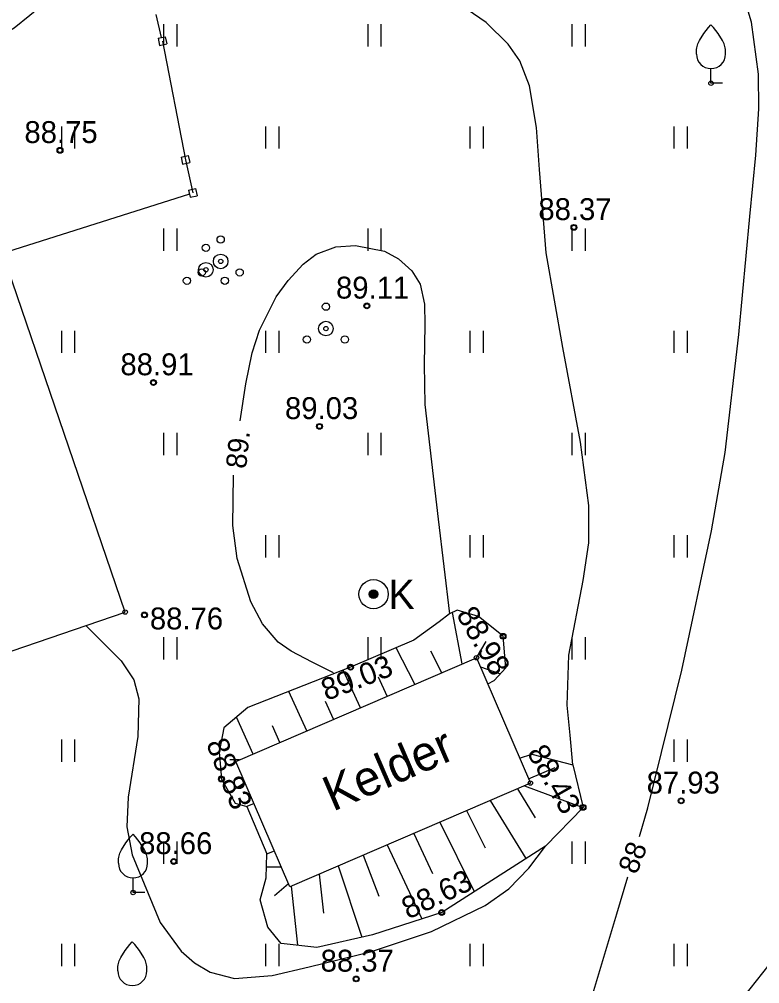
# Model space of a CAD drawing. Extents: x 637689 to 640256, y 6460476 to 6462777.
# Drawn here: x 639062.93 to 639088.31, y 6461625.62 to 6461658.65 of the extents above; entities that cross this region are included whole.
import ezdxf

# ---------------------------------------------------------------- set-up
doc = ezdxf.new("R2010")
doc.units = 0
for name, color, linetype in [('AED', 7, 'Continuous'), ('HALJASTUS', 7, 'Continuous'), ('HOONE', 7, 'Continuous'), ('HOONEDET', 7, 'Continuous'), ('HORISONTAAL-EH2000', 7, 'Continuous'), ('KORGUS-EH2000', 7, 'Continuous'), ('MOOTMPUNKT', 7, 'Continuous'), ('PUU', 7, 'Continuous'), ('RELJEEF', 7, 'Continuous'), ('VKAEV', 7, 'Continuous')]:
    doc.layers.add(name, color=color, linetype=linetype)

msp = doc.modelspace()

# ---------------------------------------------------------------- linework, layer by layer
at = {"layer": 'AED'}
for p, q in [((639067.683, 6461658.001), (639067.927, 6461658.055)), ((639067.683, 6461658.001), (639067.737, 6461657.757)), ((639067.737, 6461657.757), (639067.981, 6461657.811)), ((639067.927, 6461658.055), (639067.981, 6461657.811)), ((639068.471, 6461653.934), (639068.715, 6461653.988)), ((639068.471, 6461653.934), (639068.525, 6461653.69)), ((639068.715, 6461653.988), (639068.769, 6461653.744)), ((639068.525, 6461653.69), (639068.769, 6461653.744)), ((639068.729, 6461652.799), (639068.973, 6461652.853)), ((639068.729, 6461652.799), (639068.783, 6461652.555)), ((639068.783, 6461652.555), (639069.027, 6461652.609)), ((639068.973, 6461652.853), (639069.027, 6461652.609))]:
    msp.add_line(p, q, dxfattribs=at)
for points in [[(639067.803, 6461658.028), (639067.614, 6461658.82)], [(639067.832, 6461657.906), (639068.62, 6461653.839), (639068.878, 6461652.704)], [(639068.758, 6461652.666), (639062.519, 6461650.683), (639062.375, 6461650.586)]]:
    msp.add_lwpolyline(points, dxfattribs=at)
at = {"layer": 'HALJASTUS'}
for p, q in [((639067.87, 6461658.484), (639067.87, 6461657.722)), ((639068.325, 6461658.484), (639068.325, 6461657.722)), ((639074.87, 6461658.484), (639074.87, 6461657.722)), ((639075.325, 6461658.484), (639075.325, 6461657.722)), ((639081.87, 6461658.484), (639081.87, 6461657.722)), ((639082.325, 6461658.484), (639082.325, 6461657.722)), ((639064.37, 6461654.984), (639064.37, 6461654.222)), ((639064.825, 6461654.984), (639064.825, 6461654.222)), ((639071.37, 6461654.984), (639071.37, 6461654.222)), ((639071.825, 6461654.984), (639071.825, 6461654.222)), ((639078.37, 6461654.984), (639078.37, 6461654.222)), ((639078.825, 6461654.984), (639078.825, 6461654.222)), ((639085.37, 6461654.984), (639085.37, 6461654.222)), ((639085.825, 6461654.984), (639085.825, 6461654.222)), ((639067.87, 6461651.484), (639067.87, 6461650.722)), ((639068.325, 6461651.484), (639068.325, 6461650.722)), ((639074.87, 6461651.484), (639074.87, 6461650.722)), ((639075.325, 6461651.484), (639075.325, 6461650.722)), ((639081.87, 6461651.484), (639081.87, 6461650.722)), ((639082.325, 6461651.484), (639082.325, 6461650.722)), ((639064.37, 6461647.984), (639064.37, 6461647.222)), ((639064.825, 6461647.984), (639064.825, 6461647.222)), ((639071.37, 6461647.984), (639071.37, 6461647.222)), ((639071.825, 6461647.984), (639071.825, 6461647.222)), ((639078.37, 6461647.984), (639078.37, 6461647.222)), ((639078.825, 6461647.984), (639078.825, 6461647.222)), ((639085.37, 6461647.984), (639085.37, 6461647.222)), ((639085.825, 6461647.984), (639085.825, 6461647.222)), ((639067.87, 6461644.484), (639067.87, 6461643.722)), ((639068.325, 6461644.484), (639068.325, 6461643.722)), ((639074.87, 6461644.484), (639074.87, 6461643.722)), ((639075.325, 6461644.484), (639075.325, 6461643.722)), ((639081.87, 6461644.484), (639081.87, 6461643.722)), ((639082.325, 6461644.484), (639082.325, 6461643.722)), ((639071.37, 6461640.984), (639071.37, 6461640.222)), ((639071.825, 6461640.984), (639071.825, 6461640.222)), ((639078.37, 6461640.984), (639078.37, 6461640.222)), ((639078.825, 6461640.984), (639078.825, 6461640.222)), ((639085.37, 6461640.984), (639085.37, 6461640.222)), ((639085.825, 6461640.984), (639085.825, 6461640.222)), ((639067.87, 6461637.484), (639067.87, 6461636.722)), ((639068.325, 6461637.484), (639068.325, 6461636.722)), ((639074.87, 6461637.484), (639074.87, 6461636.722)), ((639075.325, 6461637.484), (639075.325, 6461636.722)), ((639081.87, 6461637.484), (639081.87, 6461636.722)), ((639082.325, 6461637.484), (639082.325, 6461636.722)), ((639064.37, 6461633.984), (639064.37, 6461633.222)), ((639064.825, 6461633.984), (639064.825, 6461633.222)), ((639085.37, 6461633.984), (639085.37, 6461633.222)), ((639085.825, 6461633.984), (639085.825, 6461633.222)), ((639067.87, 6461630.484), (639067.87, 6461629.722)), ((639068.325, 6461630.484), (639068.325, 6461629.722)), ((639081.87, 6461630.484), (639081.87, 6461629.722)), ((639082.325, 6461630.484), (639082.325, 6461629.722)), ((639064.37, 6461626.984), (639064.37, 6461626.222)), ((639064.825, 6461626.984), (639064.825, 6461626.222)), ((639071.37, 6461626.984), (639071.37, 6461626.222)), ((639071.825, 6461626.984), (639071.825, 6461626.222)), ((639078.37, 6461626.984), (639078.37, 6461626.222)), ((639078.825, 6461626.984), (639078.825, 6461626.222)), ((639085.37, 6461626.984), (639085.37, 6461626.222)), ((639085.825, 6461626.984), (639085.825, 6461626.222))]:
    msp.add_line(p, q, dxfattribs=at)
at = {"layer": 'HOONE'}
for points in [[(639058.362, 6461635.55), (639066.557, 6461638.347), (639062.375, 6461650.586), (639054.269, 6461647.834), (639055.64, 6461643.731), (639055.64, 6461643.731), (639055.64, 6461643.731), (639055.668, 6461643.741), (639058.362, 6461635.55)], [(639078.601, 6461636.783), (639080.45, 6461632.489), (639072.204, 6461628.938), (639070.355, 6461633.232), (639078.601, 6461636.783)], [(639095.929, 6461622.878), (639092.31, 6461618.404), (639086.465, 6461623.529), (639089.932, 6461627.911), (639095.929, 6461622.878)]]:
    msp.add_lwpolyline(points, dxfattribs=at)
at = {"layer": 'HOONEDET'}
msp.add_lwpolyline([(639070.977, 6461631.788), (639070.732, 6461631.69), (639071.415, 6461630.061), (639071.676, 6461630.165)], dxfattribs=at)
at = {"layer": 'HORISONTAAL-EH2000'}
for points in [[(639067.107, 6461660.524), (639066.134, 6461660.278), (639065.16, 6461660.033), (639064.353, 6461659.658), (639063.287, 6461658.777), (639062.747, 6461658.344), (639062.157, 6461658.009), (639057.902, 6461656.229), (639053.638, 6461654.466), (639051.139, 6461653.444), (639048.637, 6461652.43), (639047.073, 6461652.042), (639046.286, 6461651.869)], [(639081.908, 6461633.109), (639081.808, 6461634.131), (639081.708, 6461635.154), (639081.761, 6461636.866), (639082.256, 6461639.431), (639082.447, 6461640.714), (639082.451, 6461641.996), (639082.16, 6461644.167), (639081.561, 6461647.408), (639080.989, 6461650.647), (639080.765, 6461653.511), (639080.655, 6461654.947), (639080.42, 6461656.375), (639080.084, 6461657.225), (639079.688, 6461657.799), (639078.932, 6461658.544), (639078.068, 6461659.132), (639076.845, 6461659.828), (639075.621, 6461660.524)], [(639084.193, 6461630.663), (639084.472, 6461631.638), (639085.643, 6461636.357), (639086.662, 6461641.13), (639087.126, 6461643.814), (639087.599, 6461647.853), (639087.968, 6461651.895), (639088.179, 6461653.999), (639088.281, 6461655.583), (639088.269, 6461656.771), (639088.022, 6461658.548), (639087.763, 6461659.43)], [(639070.5, 6461644.896), (639070.691, 6461646.17), (639070.909, 6461647.225), (639071.156, 6461648.003), (639071.736, 6461649.148), (639072.149, 6461649.71), (639072.662, 6461650.266), (639073.102, 6461650.604), (639073.782, 6461650.859), (639074.458, 6461650.898), (639075.443, 6461650.705), (639075.924, 6461650.449), (639076.38, 6461650.038), (639076.672, 6461649.584), (639076.821, 6461648.895), (639076.835, 6461648.191), (639076.809, 6461646.822), (639076.835, 6461645.458), (639077.055, 6461643.49), (639077.284, 6461641.524), (639077.479, 6461639.908), (639077.675, 6461638.292)], [(639073.693, 6461636.268), (639072.97, 6461636.637), (639072.248, 6461637.005), (639071.8, 6461637.311), (639071.263, 6461637.942), (639070.861, 6461638.697), (639070.399, 6461640.177), (639070.253, 6461641.316), (639070.272, 6461643.036)], [(639065.229, 6461637.868), (639065.827, 6461637.271), (639066.424, 6461636.673), (639066.859, 6461636.024), (639067.024, 6461635.37), (639066.987, 6461634.088), (639066.659, 6461632.011), (639066.615, 6461630.989), (639066.799, 6461630.029), (639067.762, 6461627.716), (639068.475, 6461626.73), (639068.93, 6461626.33), (639069.468, 6461626.012), (639070.306, 6461625.791), (639071.593, 6461625.895), (639072.86, 6461626.2), (639074.972, 6461626.705), (639077.058, 6461627.403), (639078.896, 6461628.295), (639079.712, 6461628.868), (639080.396, 6461629.579), (639080.682, 6461629.956), (639080.968, 6461630.333)], [(639073.242, 6461607.86), (639073.242, 6461609.166), (639073.242, 6461610.472), (639073.329, 6461610.979), (639073.821, 6461611.733), (639076.118, 6461613.704), (639078.467, 6461616.528), (639079.567, 6461617.999), (639080.489, 6461619.594), (639081.372, 6461621.654), (639082.45, 6461624.81), (639083.409, 6461628.007), (639083.789, 6461629.274)]]:
    msp.add_lwpolyline(points, dxfattribs=at)
at = {"layer": 'KORGUS-EH2000'}
for centre in [(639064.322, 6461654.163), (639081.941, 6461651.524), (639074.842, 6461648.835), (639067.526, 6461646.209), (639073.219, 6461644.708), (639067.218, 6461638.248), (639079.511, 6461637.518), (639074.284, 6461636.458), (639069.857, 6461632.628), (639082.252, 6461631.658), (639085.616, 6461631.881), (639068.222, 6461629.806), (639077.409, 6461628.059), (639074.476, 6461625.781)]:
    msp.add_circle(centre, 0.1, dxfattribs=at)
at = {"layer": 'MOOTMPUNKT'}
for centre in [(639086.639, 6461656.462), (639064.322, 6461654.163), (639081.941, 6461651.524), (639069.831, 6461650.357), (639069.325, 6461650.072), (639074.842, 6461648.835), (639073.439, 6461648.058), (639067.526, 6461646.209), (639073.219, 6461644.708), (639075.072, 6461638.959), (639066.557, 6461638.347), (639067.218, 6461638.248), (639079.511, 6461637.518), (639078.601, 6461636.783), (639074.284, 6461636.458), (639069.857, 6461632.628), (639080.45, 6461632.489), (639082.252, 6461631.658), (639085.616, 6461631.881), (639068.222, 6461629.806), (639066.826, 6461628.741), (639077.409, 6461628.059), (639074.476, 6461625.781)]:
    msp.add_circle(centre, 0.075, dxfattribs=at)
at = {"layer": 'PUU'}
for p, q in [((639086.639, 6461656.462), (639086.639, 6461656.962)), ((639087.039, 6461656.462), (639086.639, 6461656.462)), ((639066.826, 6461628.741), (639066.826, 6461629.241)), ((639067.226, 6461628.741), (639066.826, 6461628.741))]:
    msp.add_line(p, q, dxfattribs=at)
for points in [[(639086.139, 6461657.462), (639086.139, 6461657.612), (639086.149, 6461657.677), (639086.184, 6461657.807), (639086.244, 6461657.927), (639086.389, 6461658.162), (639086.549, 6461658.367), (639086.639, 6461658.462)], [(639087.139, 6461657.462), (639087.139, 6461657.612), (639087.129, 6461657.677), (639087.094, 6461657.807), (639087.034, 6461657.927), (639086.889, 6461658.162), (639086.729, 6461658.367), (639086.639, 6461658.462)], [(639066.326, 6461629.741), (639066.326, 6461629.891), (639066.336, 6461629.956), (639066.371, 6461630.086), (639066.431, 6461630.206), (639066.576, 6461630.441), (639066.736, 6461630.646), (639066.826, 6461630.741)], [(639067.326, 6461629.741), (639067.326, 6461629.891), (639067.316, 6461629.956), (639067.281, 6461630.086), (639067.221, 6461630.206), (639067.076, 6461630.441), (639066.916, 6461630.646), (639066.826, 6461630.741)], [(639066.302, 6461626.054), (639066.302, 6461626.204), (639066.312, 6461626.269), (639066.347, 6461626.399), (639066.407, 6461626.519), (639066.552, 6461626.754), (639066.712, 6461626.959), (639066.802, 6461627.054)], [(639067.302, 6461626.054), (639067.302, 6461626.204), (639067.292, 6461626.269), (639067.257, 6461626.399), (639067.197, 6461626.519), (639067.052, 6461626.754), (639066.892, 6461626.959), (639066.802, 6461627.054)]]:
    msp.add_lwpolyline(points, dxfattribs=at)
for centre, radius in [((639069.831, 6461651.107), 0.125), ((639069.325, 6461650.822), 0.125), ((639069.831, 6461650.357), 0.25), ((639069.325, 6461650.072), 0.25), ((639069.181, 6461649.982), 0.125), ((639070.481, 6461649.982), 0.125), ((639068.675, 6461649.697), 0.125), ((639069.975, 6461649.697), 0.125), ((639073.439, 6461648.808), 0.125), ((639073.439, 6461648.058), 0.25), ((639072.789, 6461647.683), 0.125), ((639074.089, 6461647.683), 0.125)]:
    msp.add_circle(centre, radius, dxfattribs=at)
for centre in [(639086.639, 6461657.462), (639066.826, 6461629.741), (639066.802, 6461626.054)]:
    msp.add_arc(centre, 0.5, 180, 0, dxfattribs=at)
at = {"layer": 'RELJEEF'}
for p, q in [((639078.113, 6461636.573), (639077.777, 6461638.338)), ((639078.601, 6461636.783), (639078.927, 6461637.337)), ((639076.491, 6461635.874), (639075.842, 6461637.126)), ((639077.412, 6461636.271), (639077.03, 6461637.008)), ((639074.623, 6461635.07), (639074.026, 6461636.357)), ((639078.734, 6461636.473), (639079.42, 6461636.234)), ((639075.542, 6461635.466), (639075.238, 6461636.121)), ((639072.784, 6461634.278), (639072.162, 6461635.626)), ((639073.703, 6461634.674), (639073.423, 6461635.28)), ((639070.939, 6461633.484), (639070.376, 6461634.75)), ((639071.857, 6461633.879), (639071.604, 6461634.45)), ((639070.481, 6461633.287), (639070.142, 6461633.287)), ((639080.388, 6461632.634), (639081.294, 6461633.021)), ((639070.666, 6461632.51), (639070.125, 6461632.153)), ((639080.243, 6461632.4), (639082.247, 6461631.653)), ((639080.001, 6461632.296), (639080.609, 6461631.3)), ((639079.073, 6461631.896), (639080.292, 6461629.901)), ((639078.26, 6461631.546), (639078.892, 6461630.276)), ((639077.34, 6461631.15), (639078.524, 6461628.772)), ((639076.454, 6461630.768), (639077.096, 6461629.397)), ((639075.535, 6461630.373), (639076.722, 6461627.837)), ((639074.714, 6461630.019), (639075.258, 6461628.611)), ((639071.913, 6461629.615), (639071.399, 6461629.615)), ((639073.861, 6461629.652), (639074.669, 6461627.208)), ((639073.211, 6461629.372), (639073.35, 6461628.035)), ((639072.16, 6461629.041), (639071.678, 6461628.626)), ((639072.249, 6461628.958), (639072.46, 6461626.933))]:
    msp.add_line(p, q, dxfattribs=at)
for points in [[(639078.986, 6461635.889), (639079.21, 6461636.002), (639079.604, 6461636.437), (639079.511, 6461637.518), (639078.668, 6461638.195), (639077.934, 6461638.41), (639077.675, 6461638.292), (639077.317, 6461638.013), (639076.448, 6461637.386), (639074.284, 6461636.458), (639070.757, 6461635.075), (639069.943, 6461634.379), (639069.782, 6461633.55), (639069.857, 6461632.628), (639070.323, 6461631.801), (639070.732, 6461631.69)], [(639080.08, 6461633.348), (639080.493, 6461633.475), (639081.908, 6461633.109), (639082.252, 6461631.658), (639080.968, 6461630.333), (639077.409, 6461628.059), (639075.035, 6461627.292), (639073.123, 6461626.854), (639071.907, 6461626.999), (639071.444, 6461627.55), (639071.184, 6461628.491), (639071.386, 6461629.245), (639071.415, 6461630.061)]]:
    msp.add_lwpolyline(points, dxfattribs=at)
at = {"layer": 'VKAEV'}
for radius in [0.5, 0.15, 0.125, 0.1, 0.075, 0.05, 0.025]:
    msp.add_circle((639075.072, 6461638.959), radius, dxfattribs=at)

# ---------------------------------------------------------------- texts
at = {"layer": 'HOONE'}
msp.add_text('Kelder', height=1.2, rotation=23.3803, dxfattribs=at).set_placement((639073.675, 6461631.504))
at = {"layer": 'HORISONTAAL-EH2000'}
for s, rotation, p in [('89.', 84.1173, (639070.702, 6461643.238)), ('88', 68.6689, (639084.088, 6461629.331))]:
    msp.add_text(s, height=0.7, rotation=rotation, dxfattribs=at).set_placement(p)
at = {"layer": 'KORGUS-EH2000'}
for s, p in [('88.75', (639063.103, 6461654.413)), ('88.37', (639080.722, 6461651.774)), ('89.11', (639073.785, 6461649.085)), ('88.91', (639066.394, 6461646.459)), ('89.03', (639072.036, 6461644.958)), ('88.76', (639067.404, 6461637.753)), ('87.93', (639084.433, 6461632.131)), ('88.66', (639067.035, 6461630.056)), ('88.37', (639073.257, 6461626.031))]:
    msp.add_text(s, height=0.75, dxfattribs=at).set_placement(p)
for s, rotation, p in [('88.98', 300.2504, (639077.889, 6461638.263)), ('89.03', 21.1262, (639073.458, 6461635.299)), ('88.83', 291.4234, (639069.321, 6461633.85)), ('88.43', 299.8629, (639080.312, 6461633.532)), ('88.63', 25.2015, (639076.26, 6461627.811))]:
    msp.add_text(s, height=0.75, rotation=rotation, dxfattribs=at).set_placement(p)
at = {"layer": 'VKAEV'}
msp.add_text('K', height=1, dxfattribs=at).set_placement((639075.588, 6461638.453))

doc.saveas('drawing.dxf')
